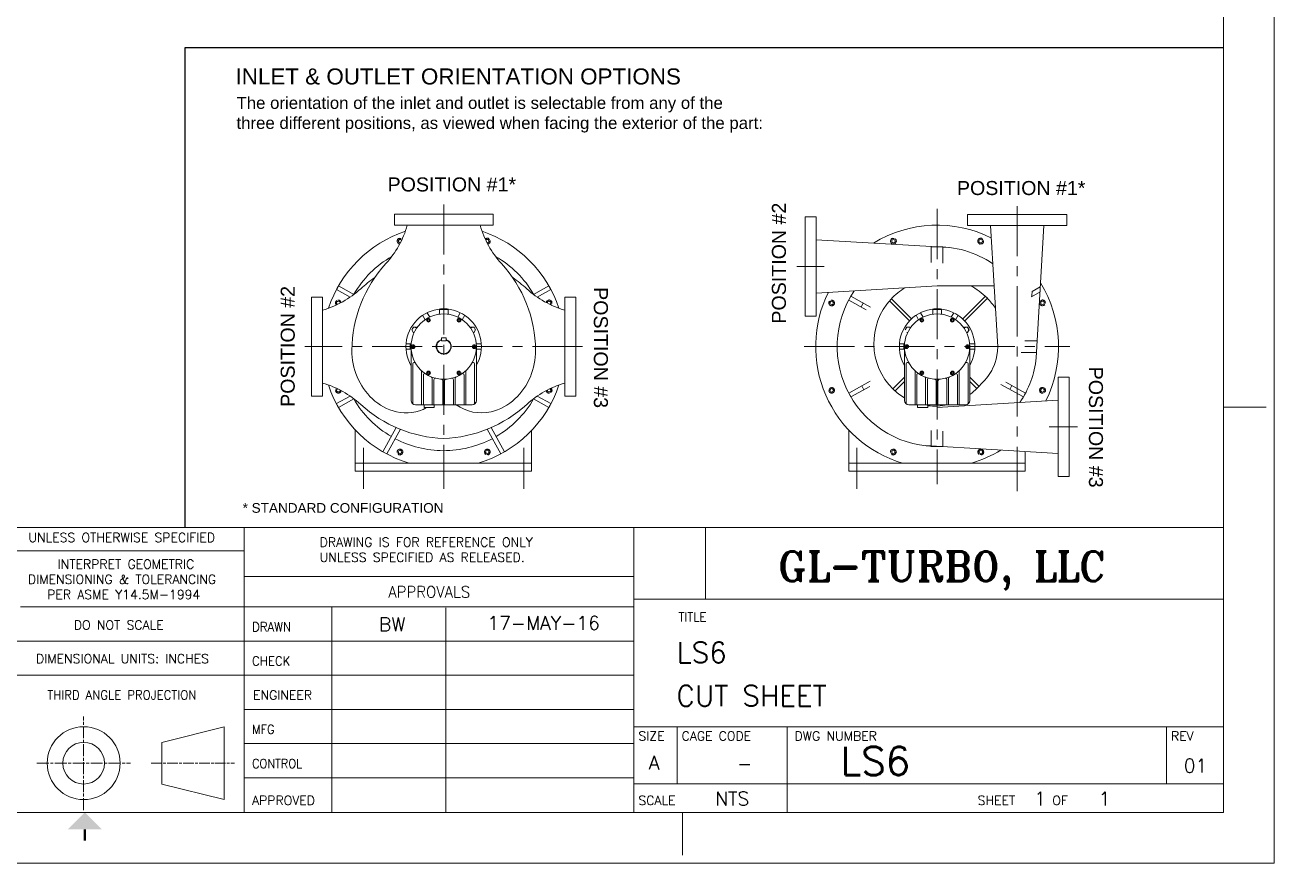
# Model space of a CAD drawing. Header units: inches. Extents: x 26 to 324, y 7 to 235.
# Drawn here: x 168.3 to 324.1, y 7.4 to 111.9 of the extents above; entities that cross this region are included whole.
import ezdxf
from ezdxf.enums import TextEntityAlignment as Align

# ---------------------------------------------------------------- set-up
doc = ezdxf.new("R2010")
doc.units = ezdxf.units.IN
doc.header["$MEASUREMENT"] = 0
doc.linetypes.add('CENTER', pattern=[2, 1.25, -0.25, 0.25, -0.25])
doc.linetypes.add('CHAIN', pattern=[0.7087, 0.4724, -0.0591, 0.1181, -0.0591])
for name, color, linetype in [('CL', 1, 'CENTER'), ('OBJ', 7, 'Continuous'), ('Title Block', 7, 'Continuous'), ('TXT', 7, 'Continuous')]:
    doc.layers.add(name, color=color, linetype=linetype)
doc.styles.add('ACANSTS', font='romans.shx', dxfattribs={"height": 1})
doc.styles.add('Roman', font='romans')
doc.styles.add('ROMANS', font='romant.shx', dxfattribs={"height": 3.5})
doc.styles.get("Standard").update_dxf_attribs({"font": 'arial.ttf'})

# ---------------------------------------------------------------- blocks, each defined once
blk = doc.blocks.new('*U32')
at = {"color": 0, "lineweight": 0}
for points in [[(-0.32, 0.17, 0.251124), (-0.32, -0.19), (-0.32, 0.19), (0, 0.37, -0.252891), (0.32, 0.19), (0.32, -0.08)], [(-0.31, 0.19, -0.251496), (0, 0.37), (0.32, 0.18, -0.078389), (0.36, 0.06)]]:
    blk.add_lwpolyline(points, format="xyb", dxfattribs=at)
blk.add_lwpolyline([(0, -0.37), (-0.32, -0.18, 0.25247)], format="xyb", close=True, dxfattribs=at)
blk.add_lwpolyline([(0.29, -0.2), (0, -0.37)], dxfattribs=at)
blk.add_circle((0, 0), 0.219, dxfattribs=at)
blk.add_arc((0, 0), 0.365, 271.6697, 320.7368, dxfattribs=at)
blk = doc.blocks.new('*U33')
at = {"layer": 'OBJ', "color": 0, "linetype": 'ByBlock', "lineweight": -2, "transparency": 16777216}
for p, rotation in [((35.32, 155.81), 89.99999999999999), ((46.21, 155.81), 44.99999999999999), ((27.62, 148.1), 134.9999999999999), ((27.62, 137.21), 180), ((53.92, 137.21), 314.9999999999999), ((35.32, 129.51), 224.9999999999999), ((46.22, 129.51), 269.9999999999999)]:
    blk.add_blockref('*U32', p, dxfattribs=dict(at, rotation=rotation))
blk.add_blockref('*U32', (53.92, 148.11), dxfattribs=at)
blk = doc.blocks.new('LONE STAR BLOWER TITLE BLOCK (SIZE A)')
at = {"lineweight": 15}
for p, q in [((17.3, 2.604), (17.3, 3.312)), ((17.3, 3.312), (18.009, 3.312)), ((18.009, 2.604), (18.009, 3.312)), ((18.009, 2.604), (17.3, 2.604))]:
    blk.add_line(p, q, dxfattribs=at)
at = {"layer": 'Title Block', "lineweight": 15}
for p, q in [((23.625, 0), (23.625, 18)), ((23.125, 0.5), (23.125, 17.5)), ((23.125, 4.5), (23.547, 4.5)), ((23.125, 3.312), (7.945, 3.312)), ((23.125, 3.312), (9.093, 3.312)), ((13.449, 3.312), (13.449, 0.5)), ((17.3, 0.5), (17.3, 3.312)), ((23.125, 0.5), (23.125, 3.312)), ((13.449, 3.083), (7.945, 3.083)), ((17.3, 2.829), (13.449, 2.829)), ((23.125, 2.604), (17.3, 2.604)), ((17.3, 2.529), (11.24, 2.529)), ((14.316, 0.5), (14.316, 2.525)), ((15.442, 0.496), (15.442, 2.521)), ((17.3, 2.192), (7.945, 2.192)), ((17.3, 1.854), (7.945, 1.854)), ((17.3, 1.517), (13.449, 1.517)), ((12.635, 1.191), (13.252, 1.345)), ((13.252, 1.345), (13.252, 0.626)), ((23.125, 1.344), (17.3, 1.344)), ((17.727, 1.344), (17.727, 0.781)), ((18.816, 1.344), (18.816, 0.5)), ((22.562, 1.344), (22.562, 0.781)), ((12.635, 0.78), (12.635, 1.191)), ((17.3, 1.179), (13.449, 1.179)), ((13.252, 0.626), (12.635, 0.78)), ((17.3, 0.842), (13.449, 0.842)), ((23.125, 0.781), (17.3, 0.781)), ((0.5, 0.5), (23.125, 0.5)), ((15.025, 0.5), (23.125, 0.5)), ((17.781, 0.078), (17.781, 0.5)), ((0, 0), (23.625, 0))]:
    blk.add_line(p, q, dxfattribs=at)
at = {"layer": 'Title Block', "linetype": 'CHAIN', "lineweight": 15, "ltscale": 0.249886}
for p, q in [((11.864, 0.523), (11.864, 1.448)), ((11.402, 0.986), (12.327, 0.986))]:
    blk.add_line(p, q, dxfattribs=at)
at = {"layer": 'Title Block', "linetype": 'CHAIN', "lineweight": 15, "ltscale": 0.22211}
blk.add_line((12.532, 0.986), (13.355, 0.986), dxfattribs=at)
at = {"layer": 'Title Block', "lineweight": 15, "const_width": 0.0225}
blk.add_lwpolyline([(11.875, 0.219), (11.875, 0.331)], dxfattribs=at)
at = {"layer": 'Title Block', "lineweight": 15}
for radius in [0.36, 0.206]:
    blk.add_circle((11.864, 0.986), radius, dxfattribs=at)
blk.add_solid([(11.706, 0.331), (12.044, 0.331), (11.875, 0.5)], dxfattribs=at)
at = {"layer": 'Title Block', "lineweight": 15, "style": 'ACANSTS'}
for s, height, width, p in [('APPROVALS', 0.1125, 0.951562, (14.875, 2.621)), ('TITLE', 0.09, 0.942857, (17.741, 2.384)), ('DRAWN', 0.09, 0.942857, (13.528, 2.287)), ('THIRD ANGLE PROJECTION', 0.09, 0.942857, (11.505, 1.615))]:
    blk.add_text(s, height=height, dxfattribs=dict(at, width=width)).set_placement(p)
for s, width, p in [('CHECK', 0.942857, (13.528, 1.995)), ('MFG', 0.90932, (13.528, 1.32)), ('CONTROL', 0.90932, (13.528, 0.982))]:
    blk.add_text(s, height=0.09, dxfattribs=dict(at, width=width)).set_placement(p, align=Align.MIDDLE_LEFT)
for s, p in [('ENGINEER', (13.538, 1.658)), ('APPROVED', (13.528, 0.618)), ('SCALE', (17.345, 0.618)), ('SHEET     OF', (20.697, 0.618))]:
    blk.add_text(s, height=0.09, dxfattribs=at).set_placement(p, align=Align.MIDDLE_LEFT)
for s, height, p in [('SIZE', 0.09, (17.345, 1.209)), ('CAGE CODE', 0.09, (17.772, 1.209)), ('DWG NUMBER', 0.09, (18.887, 1.209)), ('REV', 0.09, (22.607, 1.209)), ('A', 0.135, (17.447, 0.923))]:
    blk.add_text(s, height=height, dxfattribs=at).set_placement(p)
at = {"layer": 'Title Block', "lineweight": 15, "char_height": 0.09, "attachment_point": 1, "style": 'Roman'}
for s, width, insert in [('UNLESS OTHERWISE SPECIFIED', 2.30106, (11.318, 3.259)), ('DRAWING IS FOR REFERENCE ONLY UNLESS SPECIFIED AS RELEASED.', 2.82099, (14.196, 3.213)), ('\\pi0.31689;INTERPRET GEOMETRIC \\P\\pi0.02332;DIMENSIONING & TOLERANCING \\P\\pi0.21404;PER ASME Y14.5M-1994', 2.12521, (11.29, 2.996)), ('DO NOT SCALE', 2.30106, (11.767, 2.395)), ('DIMENSIONAL UNITS: INCHES', 2.30106, (11.393, 2.063))]:
    blk.add_mtext_dynamic_manual_height_columns(s, width=width, gutter_width=1.25, heights=[0], dxfattribs=dict(at, insert=insert))
at = {"layer": 'Title Block', "lineweight": 5, "insert": (18.724, 3.075), "char_height": 4.0651, "width": 5.50749, "attachment_point": 1, "style": 'ROMANS'}
blk.add_mtext('{\\H0.07143x;GL-TURBO, LLC}', dxfattribs=at)
at = {"layer": 'Title Block', "lineweight": 15, "style": 'ACANSTS'}
for tag, p, height in [('DRAWN_BY', (14.369, 2.285), 0.135), ('DRAWN_DATE', (15.515, 2.294), 0.135), ('DRAWING_SUBTITLE', (17.513, 1.977), 0.203), ('CHECKED_BY', (14.391, 1.94), 0.135), ('CHECK_DATE', (15.496, 1.94), 0.135), ('ENGINEER', (14.385, 1.608), 0.135), ('ENG_DATE', (15.487, 1.603), 0.135), ('DRAWING_SUBTITLE', (17.511, 1.549), 0.203), ('MANUFACTURING', (14.381, 1.271), 0.135), ('MFG_DATE', (15.488, 1.27), 0.135), ('CONTROL', (14.381, 0.933), 0.135), ('CONTROL_DATE', (15.488, 0.932), 0.135), ('CAGE_CODE', (17.727, 0.916), 0.135), ('MODEL_FILE_NAME', (8.295, 0.611), 0.135), ('APPROVED_BY', (14.37, 0.568), 0.135), ('APPROVAL_DATE', (15.48, 0.562), 0.135)]:
    blk.add_attdef(tag, p, '', height=height, dxfattribs=at)
at = {"layer": 'Title Block', "lineweight": 15, "style": 'Roman', "flags": 8}
for tag, height, p in [('DWG_NUMBER', 0.281, (18.91, 1.147)), ('SCALE', 0.135, (17.903, 0.704)), ('SHEETNUMBER', 0.135, (21.256, 0.704)), ('TOTA_SHEETS', 0.135, (21.894, 0.702))]:
    blk.add_attdef(tag, text='', height=height, dxfattribs=at).set_placement(p, align=Align.TOP_LEFT)
at = {"layer": 'Title Block', "lineweight": 15, "style": 'ACANSTS'}
blk.add_attdef('REVISION', text='', height=0.135, dxfattribs=at).set_placement((22.849, 0.893), align=Align.CENTER)

msp = doc.modelspace()

# ---------------------------------------------------------------- linework, layer by layer
for p, q in [((188.236, 109.094), (317.774, 109.094)), ((188.236, 49.248), (188.236, 109.094))]:
    msp.add_line(p, q)
at = {"layer": 'CL', "lineweight": 0, "ltscale": 5}
for points in [[(220.492, 89.549), (220.492, 54.069)], [(282.052, 88.975), (282.052, 54.643)], [(292.049, 89.33), (292.049, 53.793)], [(264.531, 81.807), (267.975, 81.807)], [(237.823, 71.809), (203.161, 71.809)], [(265.484, 71.809), (298.62, 71.809)], [(299.573, 61.812), (296.043, 61.812)], [(210.492, 59.171), (210.492, 54.069)], [(230.492, 59.171), (230.492, 54.069)], [(272.052, 59.171), (272.052, 54.069)], [(292.052, 59.171), (292.052, 54.069)]]:
    msp.add_lwpolyline(points, dxfattribs=at)
at = {"layer": 'OBJ', "lineweight": 0}
for p, q in [((214.333, 88.309), (214.333, 86.934)), ((214.333, 86.934), (214.333, 88.309)), ((214.333, 88.309), (226.651, 88.309)), ((226.651, 88.309), (226.651, 86.934)), ((226.651, 86.934), (226.651, 88.309)), ((214.333, 86.934), (226.651, 86.934)), ((214.674, 84.96), (214.86, 85.281)), ((214.859, 84.639), (214.674, 84.96)), ((214.859, 85.281), (215.127, 85.281)), ((215.022, 84.639), (214.859, 84.639)), ((225.677, 85.222), (226.035, 85.318)), ((226.201, 84.698), (225.964, 84.635)), ((226.035, 85.318), (226.225, 85.129)), ((281.327, 82.297), (281.327, 84.27)), ((281.327, 84.27), (282.777, 84.27)), ((282.777, 84.27), (282.777, 82.197)), ((203.992, 77.968), (204.862, 77.968)), ((205.367, 77.968), (203.992, 77.968)), ((203.992, 65.65), (203.992, 77.968)), ((205.367, 65.65), (205.367, 77.968)), ((208.811, 77.974), (207.109, 78.917)), ((207.372, 79.392), (209.298, 78.325)), ((231.686, 78.325), (233.612, 79.392)), ((232.173, 77.974), (233.875, 78.917)), ((235.617, 77.968), (236.992, 77.968)), ((235.617, 77.968), (235.617, 65.65)), ((236.992, 77.968), (236.123, 77.968)), ((236.992, 77.968), (236.992, 65.65)), ((271.022, 77.613), (271.285, 78.088)), ((271.285, 78.088), (273.753, 76.72)), ((288.07, 78.083), (285.252, 75.265)), ((293.834, 78.024), (294.914, 78.623)), ((293.933, 78.7), (294.925, 79.25)), ((206.983, 77.352), (207.172, 77.542)), ((207.079, 76.994), (206.983, 77.352)), ((207.603, 77.518), (207.666, 77.281)), ((219.949, 75.942), (219.949, 76.446)), ((219.949, 76.446), (221.036, 76.446)), ((221.036, 75.942), (221.036, 76.446)), ((233.322, 77.442), (233.643, 77.627)), ((233.322, 77.279), (233.322, 77.442)), ((233.933, 77.053), (233.859, 77.011)), ((233.964, 77.442), (233.964, 77.174)), ((271.022, 77.613), (273.221, 76.394)), ((272.582, 76.748), (272.846, 77.223)), ((276.104, 77.501), (278.596, 75.009)), ((276.347, 77.771), (278.852, 75.265)), ((281.509, 75.942), (281.509, 76.446)), ((281.509, 76.446), (282.595, 76.446)), ((282.595, 75.942), (282.595, 76.446)), ((288.328, 77.829), (285.508, 75.009)), ((218.182, 75.158), (217.861, 75.715)), ((218.745, 75.487), (218.425, 76.041)), ((218.528, 75.211), (218.466, 75.104)), ((218.466, 75.104), (218.528, 74.996)), ((218.652, 75.211), (218.528, 75.211)), ((218.528, 74.996), (218.652, 74.996)), ((218.714, 75.104), (218.652, 75.211)), ((218.652, 74.996), (218.714, 75.104)), ((222.24, 75.488), (222.559, 76.041)), ((222.332, 75.211), (222.27, 75.104)), ((222.27, 75.104), (222.332, 74.996)), ((222.456, 75.211), (222.332, 75.211)), ((222.332, 74.996), (222.456, 74.996)), ((222.518, 75.104), (222.456, 75.211)), ((222.456, 74.996), (222.518, 75.104)), ((222.802, 75.158), (223.124, 75.715)), ((279.742, 75.158), (279.42, 75.715)), ((280.305, 75.487), (279.985, 76.041)), ((280.088, 75.211), (280.026, 75.104)), ((280.026, 75.104), (280.088, 74.996)), ((280.212, 75.211), (280.088, 75.211)), ((280.088, 74.996), (280.212, 74.996)), ((280.274, 75.104), (280.212, 75.211)), ((280.212, 74.996), (280.274, 75.104)), ((283.8, 75.488), (284.119, 76.041)), ((283.892, 75.211), (283.83, 75.104)), ((283.83, 75.104), (283.892, 74.996)), ((284.016, 75.211), (283.892, 75.211)), ((283.892, 74.996), (284.016, 74.996)), ((284.078, 75.104), (284.016, 75.211)), ((284.016, 74.996), (284.078, 75.104)), ((284.362, 75.158), (284.684, 75.715)), ((216.508, 73.892), (216.696, 74.218)), ((216.696, 73.566), (216.508, 73.892)), ((216.696, 74.218), (217.072, 74.218)), ((216.819, 73.566), (216.696, 73.566)), ((217.072, 74.218), (217.132, 74.115)), ((223.852, 74.115), (223.912, 74.218)), ((223.912, 74.218), (224.288, 74.218)), ((224.288, 73.566), (224.167, 73.566)), ((224.288, 74.218), (224.477, 73.892)), ((224.477, 73.892), (224.288, 73.566)), ((278.067, 73.892), (278.256, 74.218)), ((278.256, 74.218), (278.632, 74.218)), ((278.379, 73.566), (278.256, 73.566)), ((278.632, 74.218), (278.692, 74.115)), ((285.412, 74.115), (285.472, 74.218)), ((285.472, 74.218), (285.848, 74.218)), ((285.848, 73.566), (285.727, 73.566)), ((285.848, 74.218), (286.037, 73.892)), ((286.037, 73.892), (285.848, 73.566)), ((216.432, 72.135), (215.794, 72.135)), ((216.326, 71.483), (216.326, 72.135)), ((216.416, 65.107), (216.416, 71.71)), ((216.626, 71.917), (216.564, 71.809)), ((216.564, 71.809), (216.626, 71.702)), ((216.75, 71.917), (216.626, 71.917)), ((216.626, 71.702), (216.75, 71.702)), ((216.812, 71.809), (216.75, 71.917)), ((216.75, 71.702), (216.812, 71.809)), ((220.224, 72.896), (220.202, 72.874)), ((220.202, 72.874), (220.202, 72.555)), ((220.202, 72.648), (220.202, 72.534)), ((220.202, 72.555), (220.224, 72.534)), ((220.782, 72.534), (220.202, 72.534)), ((220.76, 72.896), (220.224, 72.896)), ((220.76, 72.534), (220.224, 72.534)), ((220.782, 72.874), (220.76, 72.896)), ((220.76, 72.534), (220.782, 72.555)), ((220.782, 72.874), (220.782, 72.555)), ((220.782, 72.648), (220.782, 72.534)), ((224.234, 71.917), (224.172, 71.809)), ((224.172, 71.809), (224.234, 71.702)), ((224.358, 71.917), (224.234, 71.917)), ((224.234, 71.702), (224.358, 71.702)), ((224.42, 71.809), (224.358, 71.917)), ((224.358, 71.702), (224.42, 71.809)), ((224.549, 72.135), (225.191, 72.135)), ((224.568, 65.107), (224.568, 71.71)), ((277.992, 72.135), (277.354, 72.135)), ((277.886, 71.483), (277.886, 72.135)), ((277.976, 65.107), (277.976, 71.809)), ((278.186, 71.917), (278.124, 71.809)), ((278.124, 71.809), (278.186, 71.702)), ((278.31, 71.917), (278.186, 71.917)), ((278.186, 71.702), (278.31, 71.702)), ((278.372, 71.809), (278.31, 71.917)), ((278.31, 71.702), (278.372, 71.809)), ((285.794, 71.917), (285.732, 71.809)), ((285.732, 71.809), (285.794, 71.702)), ((285.918, 71.917), (285.794, 71.917)), ((285.794, 71.702), (285.918, 71.702)), ((285.98, 71.809), (285.918, 71.917)), ((285.918, 71.702), (285.98, 71.809)), ((286.109, 72.135), (286.75, 72.135)), ((286.128, 65.107), (286.128, 71.809)), ((292.992, 72.534), (294.554, 72.534)), ((216.416, 71.483), (215.794, 71.483)), ((224.568, 71.483), (225.191, 71.483)), ((277.976, 71.483), (277.354, 71.483)), ((286.128, 71.483), (286.75, 71.483)), ((294.471, 71.085), (292.543, 71.085)), ((216.634, 64.672), (216.634, 69.665)), ((217.739, 64.643), (217.739, 68.725)), ((218.528, 68.622), (218.466, 68.515)), ((218.652, 68.622), (218.528, 68.622)), ((218.714, 68.515), (218.652, 68.622)), ((222.332, 68.622), (222.27, 68.515)), ((222.456, 68.622), (222.332, 68.622)), ((222.518, 68.515), (222.456, 68.622)), ((223.245, 68.725), (223.245, 64.643)), ((224.35, 64.672), (224.35, 69.665)), ((278.194, 64.672), (278.194, 69.665)), ((279.299, 64.643), (279.299, 68.725)), ((280.088, 68.622), (280.026, 68.515)), ((280.212, 68.622), (280.088, 68.622)), ((280.274, 68.515), (280.212, 68.622)), ((283.892, 68.622), (283.83, 68.515)), ((284.016, 68.622), (283.892, 68.622)), ((284.078, 68.515), (284.016, 68.622)), ((284.805, 68.725), (284.805, 64.643)), ((285.91, 64.672), (285.91, 69.665)), ((217.956, 68.263), (217.956, 64.643)), ((218.466, 68.515), (218.528, 68.407)), ((218.528, 68.407), (218.652, 68.407)), ((218.652, 68.407), (218.714, 68.515)), ((219.061, 67.869), (219.061, 64.643)), ((219.278, 67.679), (219.278, 64.643)), ((220.383, 64.579), (220.383, 67.562)), ((220.601, 64.579), (220.601, 67.562)), ((221.706, 64.643), (221.706, 67.679)), ((221.923, 67.869), (221.923, 64.643)), ((222.27, 68.515), (222.332, 68.407)), ((222.332, 68.407), (222.456, 68.407)), ((222.456, 68.407), (222.518, 68.515)), ((223.028, 64.643), (223.028, 68.263)), ((271.022, 66.006), (273.681, 67.48)), ((276.558, 66.571), (277.976, 67.99)), ((276.814, 66.315), (277.976, 67.477)), ((279.516, 68.263), (279.516, 64.643)), ((280.026, 68.515), (280.088, 68.407)), ((280.088, 68.407), (280.212, 68.407)), ((280.212, 68.407), (280.274, 68.515)), ((280.621, 67.869), (280.621, 64.643)), ((280.838, 67.679), (280.838, 64.643)), ((281.943, 64.579), (281.943, 67.562)), ((282.161, 64.579), (282.161, 67.562)), ((283.266, 64.643), (283.266, 67.679)), ((283.483, 67.869), (283.483, 64.643)), ((283.83, 68.515), (283.892, 68.407)), ((283.892, 68.407), (284.016, 68.407)), ((284.016, 68.407), (284.078, 68.515)), ((284.588, 64.643), (284.588, 68.263)), ((287.26, 66.858), (286.128, 67.99)), ((287.005, 66.6), (286.128, 67.477)), ((292.819, 65.53), (289.991, 67.098)), ((293.082, 66.006), (290.633, 67.363)), ((203.992, 65.65), (204.862, 65.65)), ((205.367, 65.65), (203.992, 65.65)), ((207.02, 66.177), (207.02, 66.444)), ((207.109, 64.701), (208.811, 65.645)), ((207.662, 66.177), (207.341, 65.991)), ((207.662, 66.34), (207.662, 66.177)), ((232.173, 65.645), (233.875, 64.701)), ((233.381, 66.1), (233.318, 66.337)), ((234.001, 66.266), (233.812, 66.077)), ((233.898, 66.626), (233.905, 66.624)), ((233.905, 66.624), (234.001, 66.266)), ((235.617, 65.65), (236.992, 65.65)), ((236.992, 65.65), (236.123, 65.65)), ((271.285, 65.53), (271.022, 66.006)), ((271.285, 65.53), (273.657, 66.845)), ((272.915, 66.434), (272.652, 66.909)), ((291.392, 66.942), (291.129, 66.467)), ((293.082, 66.006), (292.819, 65.53)), ((207.372, 64.226), (209.298, 65.294)), ((216.96, 64.563), (218.402, 64.563)), ((218.047, 64.455), (218.047, 64.201)), ((218.047, 64.455), (218.047, 64.201)), ((219.315, 64.201), (218.047, 64.201)), ((218.952, 64.563), (218.952, 64.563)), ((218.954, 64.563), (224.024, 64.563)), ((219.315, 64.455), (219.315, 64.201)), ((219.315, 64.455), (219.315, 64.201)), ((231.686, 65.294), (233.612, 64.226)), ((278.52, 64.563), (279.962, 64.563)), ((279.607, 64.455), (279.607, 64.201)), ((279.607, 64.455), (279.607, 64.201)), ((280.875, 64.201), (279.607, 64.201)), ((280.512, 64.563), (280.512, 64.563)), ((280.514, 64.563), (285.584, 64.563)), ((280.875, 64.455), (280.875, 64.201)), ((280.875, 64.455), (280.875, 64.201)), ((212.909, 58.689), (214.581, 61.705)), ((213.384, 58.426), (215.085, 61.495)), ((227.6, 58.426), (225.899, 61.495)), ((228.075, 58.689), (226.403, 61.705)), ((281.327, 59.348), (281.327, 61.33)), ((282.777, 59.348), (282.777, 61.251)), ((281.327, 59.348), (282.777, 59.348))]:
    msp.add_line(p, q, dxfattribs=at)
for points in [[(266.956, 87.994), (266.956, 75.619), (265.581, 75.619), (265.581, 87.994)], [(298.237, 86.906), (285.862, 86.906), (285.862, 88.281), (298.237, 88.281)], [(297.148, 55.624), (297.148, 67.999), (298.523, 67.999), (298.523, 55.624)]]:
    msp.add_lwpolyline(points, close=True, dxfattribs=at)
for points in [[(289.643, 71.781), (288.726, 86.906)], [(294.432, 70.389), (295.372, 86.906)], [(215.248, 85.25), (215.291, 85.176)], [(226.288, 85.021), (226.201, 84.698)], [(283.513, 84.156), (266.956, 85.13)], [(282.081, 79.4), (266.956, 78.484)], [(282.052, 79.4), (289.181, 79.4)], [(294.915, 78.623), (294.918, 78.844), (294.922, 79.076), (294.925, 79.25)], [(207.28, 77.605), (207.603, 77.518)], [(207.052, 66.565), (207.125, 66.608)], [(233.704, 66.014), (233.381, 66.1)], [(282.023, 64.218), (297.148, 65.135)], [(209.463, 56.281), (209.463, 61.417)], [(231.463, 56.281), (231.463, 61.356)], [(271.023, 56.281), (271.023, 61.417)], [(280.591, 59.463), (297.148, 58.489)], [(214.696, 58.597), (214.783, 58.92)], [(225.736, 58.369), (225.569, 58.658)], [(293.023, 56.281), (293.023, 58.732)], [(231.463, 57.281), (209.463, 57.281)], [(231.463, 56.281), (209.463, 56.281)], [(293.023, 57.281), (271.023, 57.281)], [(293.023, 56.281), (271.023, 56.281)]]:
    msp.add_lwpolyline(points, dxfattribs=at)
for points in [[(233.333, 77.448, -0.2514956), (233.643, 77.627), (233.964, 77.442, -0.0783888), (234.002, 77.321)], [(207.652, 66.17, -0.2514956), (207.341, 65.991), (207.02, 66.177, -0.0783888), (206.982, 66.298)], [(215.394, 58.763, 0.2511236), (215.141, 59.016), (215.403, 58.754), (215.307, 58.396, -0.252891), (214.949, 58.3), (214.76, 58.489)], [(215.4, 58.742, -0.2514956), (215.307, 58.396), (214.949, 58.3, -0.0783888), (214.836, 58.359)], [(226.113, 58.979, 0.2511236), (225.754, 58.979), (226.125, 58.979), (226.31, 58.658, -0.252891), (226.125, 58.337), (225.857, 58.337)], [(226.131, 58.969, -0.2514956), (226.31, 58.658), (226.125, 58.337, -0.0783888), (226.004, 58.299)]]:
    msp.add_lwpolyline(points, format="xyb", dxfattribs=at)
for points in [[(214.783, 58.92), (215.141, 59.016, 0.25247)], [(225.569, 58.658), (225.755, 58.979, 0.25247)]]:
    msp.add_lwpolyline(points, format="xyb", close=True, dxfattribs=at)
for centre, radius in [((220.492, 71.809), 4.076), ((220.492, 71.809), 4.076), ((218.59, 75.104), 0.235), ((218.59, 75.104), 0.124), ((222.394, 75.104), 0.235), ((222.394, 75.104), 0.124), ((282.052, 71.809), 4.076), ((280.15, 75.104), 0.235), ((280.15, 75.104), 0.124), ((283.954, 75.104), 0.235), ((283.954, 75.104), 0.124), ((216.688, 71.809), 0.235), ((216.688, 71.809), 0.124), ((224.296, 71.809), 0.235), ((224.296, 71.809), 0.124), ((278.248, 71.809), 0.235), ((278.248, 71.809), 0.124), ((285.856, 71.809), 0.235), ((285.856, 71.809), 0.124), ((218.59, 68.515), 0.235), ((218.59, 68.515), 0.124), ((222.394, 68.515), 0.235), ((222.394, 68.515), 0.124), ((280.15, 68.515), 0.235), ((280.15, 68.515), 0.124), ((283.954, 68.515), 0.235), ((283.954, 68.515), 0.124), ((215.045, 58.658), 0.219), ((225.939, 58.658), 0.219)]:
    msp.add_circle(centre, radius, dxfattribs=at)
for centre, radius, start, end in [((220.492, 71.809), 15.154, 108.39308, 161.60692), ((204.347, 90.309), 12.087, 317.65706, 343.78882), ((236.637, 90.309), 12.087, 196.21118, 222.34294), ((220.492, 71.809), 15.154, 18.39308, 71.60694), ((282.052, 71.809), 15.154, 63.33068, 121.64871), ((215.064, 84.949), 0.39, 121.5772, 178.34534), ((215.053, 84.972), 0.379, 181.74708, 238.21454), ((215.045, 84.96), 0.219, 28.33107, 278.54125), ((215.041, 84.917), 0.407, 98.5709, 116.49963), ((215.05, 84.973), 0.379, 241.86858, 262.39589), ((215.044, 84.96), 0.365, 43.7959, 50.73677), ((225.945, 84.939), 0.39, 76.5772, 133.34534), ((225.939, 84.96), 0.219, 261.45875, 151.66893), ((225.934, 84.982), 0.39, 277.60542, 313.303), ((225.906, 84.932), 0.407, 53.5709, 71.49963), ((225.939, 84.96), 0.365, 316.66974, 5.73677), ((282.052, 71.809), 12.461, 56.02749, 91.77303), ((220.492, 71.809), 12.977, 119.94325, 149.8002), ((220.492, 71.809), 12.977, 30.1998, 60.05676), ((225.257, 71.212), 16.23, 137.54736, 179.48753), ((215.728, 71.212), 16.23, 0.51247, 42.45264), ((221.089, 67.045), 16.23, 124.5397, 132.45264), ((219.895, 67.045), 16.23, 47.54736, 55.4603), ((282.052, 71.809), 15.154, 333.47396, 31.63513), ((201.993, 87.954), 12.087, 286.21118, 312.34294), ((238.992, 87.954), 12.087, 227.65706, 253.78882), ((282.052, 71.809), 15.154, 153.47396, 253.48716), ((282.052, 71.809), 12.461, 146.02748, 271.77306), ((282.366, 72.031), 8.317, 121.02547, 136.7936), ((282.366, 72.031), 8.317, 44.63662, 62.38718), ((264.013, 82.757), 30.194, 350.9813, 352.27884), ((207.362, 77.262), 0.39, 166.5772, 223.34534), ((207.369, 77.223), 0.407, 143.5709, 161.49963), ((207.341, 77.257), 0.219, 351.45875, 241.66893), ((207.341, 77.256), 0.365, 46.66974, 95.73677), ((207.319, 77.251), 0.39, 7.60542, 43.303), ((220.492, 71.809), 4.71, 329.79033, 209.86425), ((233.656, 77.251), 0.379, 151.86858, 172.39589), ((233.643, 77.257), 0.219, 298.33107, 188.54125), ((233.632, 77.238), 0.39, 31.5772, 88.34534), ((233.643, 77.257), 0.365, 313.7959, 320.73677), ((282.229, 72.249), 8.069, 137.25784, 225.48024), ((282.052, 71.809), 4.71, 329.79033, 209.86425), ((282.366, 72.031), 8.317, 32.82322, 44.63662), ((219.84, 75.942), 0.109, 278.96576, 0), ((221.144, 75.942), 0.109, 180, 261.03424), ((281.4, 75.942), 0.109, 278.96576, 0), ((282.704, 75.942), 0.109, 180, 261.03424), ((216.884, 73.892), 0.326, 41.6548, 259.00881), ((216.884, 73.892), 0.333, 258.22756, 258.72765), ((224.1, 73.892), 0.326, 281.31661, 138.34499), ((224.1, 73.892), 0.333, 281.57055, 281.72862), ((278.444, 73.892), 0.333, 258.22756, 258.72765), ((285.66, 73.892), 0.326, 281.31661, 138.34499), ((285.66, 73.892), 0.333, 281.57055, 281.72862), ((220.492, 71.809), 0.942, 107.92021, 72.07979), ((220.492, 71.809), 0.888, 109.05833, 70.94167), ((217.287, 71.283), 8.26, 179.48753, 226.47037), ((223.698, 71.283), 8.26, 313.52963, 0.51247), ((282.052, 71.809), 12.461, 326.02749, 353.45764), ((216.815, 69.665), 0.181, 30.24946, 180.00071), ((217.558, 68.725), 0.181, 0.00316, 46.41153), ((223.427, 68.725), 0.181, 133.58847, 179.99684), ((224.169, 69.665), 0.181, 359.99929, 149.75054), ((278.375, 69.665), 0.181, 30.24946, 180.00071), ((279.117, 68.725), 0.181, 0.00316, 46.41153), ((284.987, 68.725), 0.181, 133.58847, 179.99684), ((285.729, 69.665), 0.181, 359.99929, 149.75054), ((201.993, 55.664), 12.087, 47.65706, 73.78882), ((220.492, 71.809), 15.154, 198.39307, 253.48707), ((218.137, 68.263), 0.181, 56.41503, 179.99936), ((218.88, 67.869), 0.181, 359.99909, 67.74777), ((219.46, 67.679), 0.181, 75.96229, 180.00019), ((220.202, 67.562), 0.181, 0.00116, 86.09315), ((220.782, 67.562), 0.181, 93.90685, 179.99884), ((221.525, 67.679), 0.181, 0.00147, 104.03398), ((222.104, 67.869), 0.181, 112.25844, 179.99856), ((222.847, 68.263), 0.181, 0.00064, 123.58497), ((220.492, 71.809), 15.154, 286.51279, 341.60691), ((238.992, 55.664), 12.087, 106.21118, 132.34294), ((279.697, 68.263), 0.181, 56.41503, 179.99936), ((280.44, 67.869), 0.181, 359.99909, 67.74777), ((281.019, 67.679), 0.181, 75.96229, 180.00019), ((281.762, 67.562), 0.181, 0.00116, 86.09315), ((282.342, 67.562), 0.181, 93.90685, 179.99884), ((283.085, 67.679), 0.181, 0.00147, 104.03398), ((283.664, 67.869), 0.181, 112.25844, 179.99856), ((284.407, 68.263), 0.181, 0.00064, 123.58497), ((207.352, 66.381), 0.39, 211.5772, 268.34534), ((207.341, 66.361), 0.365, 133.7959, 140.73677), ((207.341, 66.362), 0.219, 118.33107, 8.54125), ((207.328, 66.367), 0.379, 331.86858, 352.39589), ((233.665, 66.368), 0.39, 187.60542, 223.303), ((233.643, 66.362), 0.365, 226.66974, 275.73677), ((233.643, 66.362), 0.219, 171.45875, 61.66893), ((233.646, 66.348), 0.379, 46.74708, 47.52883), ((233.622, 66.356), 0.39, 346.5772, 43.34534), ((233.615, 66.395), 0.407, 323.5709, 341.49963), ((281.736, 71.763), 7.377, 225.56386, 239.35623), ((281.736, 71.763), 7.377, 306.53397, 316.0722), ((220.492, 71.809), 12.977, 210.19979, 239.8002), ((221.089, 76.574), 16.23, 227.54736, 267.89124), ((216.039, 69.97), 6.449, 226.47037, 257.00754), ((215.795, 68.911), 5.362, 257.00754, 298.55264), ((216.96, 65.107), 0.543, 180, 270), ((217.938, 64.455), 0.109, 0, 85.05085), ((219.423, 64.455), 0.109, 90, 180), ((219.895, 76.574), 16.23, 272.10876, 312.45264), ((225.19, 68.911), 5.362, 234.17523, 282.99246), ((224.024, 65.107), 0.543, 270, 0), ((224.945, 69.97), 6.449, 282.99246, 313.52963), ((220.492, 71.809), 12.977, 300.19979, 329.8002), ((278.52, 65.107), 0.543, 180, 270), ((279.498, 64.455), 0.109, 0, 85.05085), ((280.983, 64.455), 0.109, 90, 180), ((281.736, 71.763), 7.377, 263.29193, 282.59348), ((285.584, 65.107), 0.543, 270, 0), ((220.492, 71.809), 12.977, 242.19979, 269.87352), ((220.492, 71.809), 12.977, 269.87351, 297.8002), ((215.045, 58.658), 0.365, 136.66974, 185.73677), ((225.94, 58.658), 0.365, 181.66974, 230.73677), ((282.052, 71.809), 15.154, 286.51286, 301.6487)]:
    msp.add_arc(centre, radius, start, end, dxfattribs=at)
for points, knots in [([(287.049, 66.645), (287.813, 67.416), (288.748, 68.361), (289.513, 70.176), (289.643, 71.809)], [0, 0, 0, 0, 78.470975, 157.3122693, 157.3122693, 157.3122693, 157.3122693]), ([(216.598, 64.867), (216.604, 64.839), (216.614, 64.798), (216.627, 64.746), (216.634, 64.72), (216.634, 64.707)], [0, 0, 0, 0, 36.7700395, 54.6704977, 70.8282675, 70.8282675, 70.8282675, 70.8282675]), ([(218.952, 64.563), (218.861, 64.564), (218.677, 64.567), (218.494, 64.563), (218.402, 64.563)], [0, 0, 0, 0, 28.1112952, 56.1830793, 56.1830793, 56.1830793, 56.1830793]), ([(220.383, 64.579), (220.383, 64.575), (220.383, 64.566), (220.374, 64.563), (220.37, 64.563)], [0, 0, 0, 0, 32.3213612, 61.8907626, 61.8907626, 61.8907626, 61.8907626]), ([(220.614, 64.563), (220.611, 64.563), (220.602, 64.566), (220.601, 64.575), (220.601, 64.579)], [0, 0, 0, 0, 30.0359756, 62.8672036, 62.8672036, 62.8672036, 62.8672036]), ([(224.35, 64.707), (224.35, 64.72), (224.357, 64.746), (224.37, 64.798), (224.381, 64.839), (224.387, 64.867)], [0, 0, 0, 0, 24.9574186, 52.6077477, 109.4059678, 109.4059678, 109.4059678, 109.4059678]), ([(278.157, 64.867), (278.163, 64.839), (278.174, 64.798), (278.187, 64.746), (278.194, 64.72), (278.194, 64.707)], [0, 0, 0, 0, 63.0554226, 93.7521792, 121.4604716, 121.4604716, 121.4604716, 121.4604716]), ([(280.512, 64.563), (280.42, 64.564), (280.237, 64.567), (280.053, 64.563), (279.962, 64.563)], [0, 0, 0, 0, 46.9294214, 93.7928823, 93.7928823, 93.7928823, 93.7928823]), ([(281.943, 64.579), (281.943, 64.575), (281.943, 64.566), (281.934, 64.563), (281.93, 64.563)], [0, 0, 0, 0, 52.7216635, 100.9544103, 100.9544103, 100.9544103, 100.9544103]), ([(282.174, 64.563), (282.17, 64.563), (282.161, 64.566), (282.161, 64.575), (282.161, 64.579)], [0, 0, 0, 0, 48.72885, 101.9925764, 101.9925764, 101.9925764, 101.9925764]), ([(285.91, 64.707), (285.91, 64.72), (285.917, 64.746), (285.93, 64.798), (285.941, 64.839), (285.947, 64.867)], [0, 0, 0, 0, 39.2442153, 82.7228893, 172.0350739, 172.0350739, 172.0350739, 172.0350739])]:
    msp.add_open_spline(points, degree=3, knots=knots, dxfattribs=at)
for points in [[(216.622, 70.511), (216.576, 70.65), (216.542, 70.793), (216.511, 70.936)], [(278.182, 70.511), (278.136, 70.65), (278.102, 70.793), (278.071, 70.936)]]:
    msp.add_open_spline(points, degree=3, dxfattribs=at)

# ---------------------------------------------------------------- block references
ref = msp.add_blockref('LONE STAR BLOWER TITLE BLOCK (SIZE A)', (25.754, 7.418), dxfattribs=dict(xscale=12.62788581092365, yscale=12.62788581092365, zscale=12.62788581092365))
ref.add_attrib('SHEETNUMBER', '1', dxfattribs={"layer": 'Title Block', "lineweight": 15, "height": 1.705, "style": 'Roman'}).set_placement((294.167, 16.31), align=Align.TOP_LEFT)
ref.add_attrib('SCALE', 'NTS', dxfattribs={"layer": 'Title Block', "lineweight": 15, "height": 1.7048, "style": 'Roman'}).set_placement((254.363, 16.31), align=Align.TOP_LEFT)
ref.add_attrib('DWG_NUMBER', 'LS6', dxfattribs={"layer": 'Title Block', "lineweight": 15, "height": 3.5516, "style": 'Roman'}).set_placement((270.01, 21.908), align=Align.TOP_LEFT)
ref.add_attrib('DRAWING_SUBTITLE', 'LS6', (249.565, 32.382), dxfattribs={"layer": 'Title Block', "lineweight": 15, "height": 2.5571, "style": 'ACANSTS'})
ref.add_attrib('CAGE_CODE', '   -', (253.275, 18.989), dxfattribs={"layer": 'Title Block', "lineweight": 15, "height": 1.7048, "style": 'ACANSTS'})
ref.add_attrib('DRAWN_BY', 'BW', (212.415, 36.331), dxfattribs={"layer": 'Title Block', "lineweight": 15, "height": 1.7048, "style": 'ACANSTS'})
ref.add_attrib('REVISION', '01', dxfattribs={"layer": 'Title Block', "lineweight": 15, "height": 1.7048, "style": 'ACANSTS'}).set_placement((314.294, 18.699), align=Align.CENTER)
ref.add_attrib('DRAWN_DATE', '17-MAY-16', (225.939, 36.489), dxfattribs={"layer": 'Title Block', "lineweight": 15, "height": 1.7048, "style": 'ACANSTS'})
ref.add_attrib('DRAWING_SUBTITLE', 'CUT SHEET', (249.534, 26.984), dxfattribs={"layer": 'Title Block', "lineweight": 15, "height": 2.5571, "style": 'ACANSTS'})
ref.add_attrib('TOTA_SHEETS', '1', dxfattribs={"layer": 'Title Block', "lineweight": 15, "height": 1.705, "style": 'Roman'}).set_placement((302.227, 16.278), align=Align.TOP_LEFT)
msp.add_blockref('*U33', (241.282, -70.85), dxfattribs=at)

# ---------------------------------------------------------------- texts
at = {"insert": (194.639, 102.952), "char_height": 1.5, "attachment_point": 1}
msp.add_mtext_dynamic_manual_height_columns('The orientation of the inlet and outlet is selectable from any of the \\Pthree different positions, as viewed when facing the exterior of the part:', width=166.54562, gutter_width=1, heights=[0], dxfattribs=at)
at = {"lineweight": 15, "insert": (195.403, 52.298), "char_height": 1.2096, "attachment_point": 1}
msp.add_mtext_dynamic_manual_height_columns('* STANDARD CONFIGURATION', width=132.13105, gutter_width=1, heights=[0], dxfattribs=at)
at = {"layer": 'OBJ', "lineweight": 5}
msp.add_text('POSITION #3', height=1.75, rotation=270, dxfattribs=at).set_placement((239.227, 71.685), align=Align.CENTER)
at = {"layer": 'TXT', "lineweight": 5}
for s, height, p in [('INLET & OUTLET ORIENTATION OPTIONS', 2, (222.305, 104.495)), ('POSITION #1*', 1.75, (221.51, 91.152)), ('POSITION #1*', 1.75, (292.545, 90.708))]:
    msp.add_text(s, height=height, dxfattribs=at).set_placement(p, align=Align.CENTER)
for s, rotation, p in [('POSITION #2', 90, (263.188, 82.215)), ('POSITION #2', 90, (201.905, 71.835)), ('POSITION #3', 270, (300.997, 61.766))]:
    msp.add_text(s, height=1.75, rotation=rotation, dxfattribs=at).set_placement(p, align=Align.CENTER)

doc.saveas('drawing.dxf')
